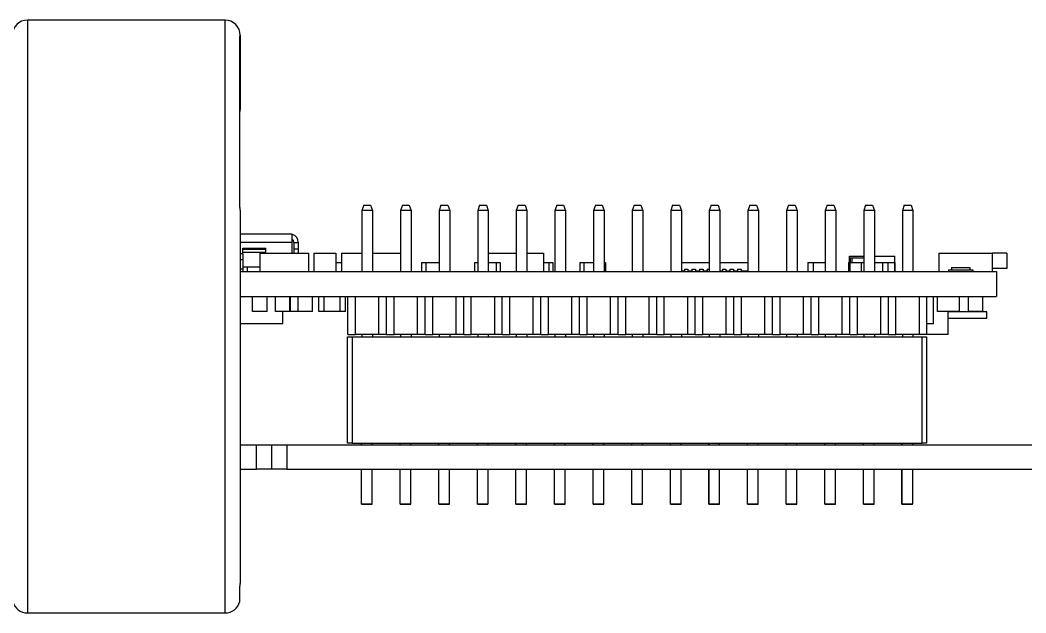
# Model space of a CAD drawing. Extents: x 0 to 11, y 0 to 8.5.
# Drawn here: x 2.005 to 2.873, y 2.932 to 3.444 of the extents above; entities that cross this region are included whole.
import ezdxf

# ---------------------------------------------------------------- set-up
doc = ezdxf.new("R2010")
doc.units = 0
doc.header["$LTSCALE"] = 0.5
doc.header["$MEASUREMENT"] = 0
doc.layers.add('TANGENT_LINES', color=7, linetype='CONTINUOUS')
doc.layers.add('VISIBLE', color=7, linetype='CONTINUOUS')

msp = doc.modelspace()

# ---------------------------------------------------------------- linework, layer by layer
at = {"layer": 'TANGENT_LINES'}
for p, q in [((2.011, 3.44393), (2.011, 2.93212)), ((2.1816, 2.93212), (2.1816, 3.44393)), ((2.19431, 3.36686), (2.19473, 3.36686)), ((2.23961, 3.25184), (2.19473, 3.25184)), ((2.19705, 3.24205), (2.19473, 3.24205)), ((2.19705, 3.2462), (2.21674, 3.2462)), ((2.19705, 3.23695), (2.19473, 3.23695)), ((2.72266, 3.23858), (2.72266, 3.23478)), ((2.19705, 3.22902), (2.19473, 3.22902)), ((2.63173, 3.22757), (2.63173, 3.22691)), ((2.20883, 3.05623), (2.20883, 3.07723)), ((2.23508, 3.07723), (2.23508, 3.05623))]:
    msp.add_line(p, q, dxfattribs=at)
msp.add_ellipse((2.1816, 2.95741), major_axis=(-0.01312, 0), ratio=0.949893, start_param=2.888912, end_param=3.141593, dxfattribs=at)
at = {"layer": 'VISIBLE'}
for p, q in [((2.1816, 3.44393), (2.011, 3.44393)), ((2.19431, 3.28317), (2.19431, 3.43036)), ((2.19473, 3.43081), (2.19473, 3.42759)), ((2.19473, 3.42759), (2.19473, 3.36686)), ((2.30138, 3.28412), (2.29974, 3.27962)), ((2.30138, 3.28412), (2.30727, 3.28412)), ((2.30727, 3.28412), (2.30891, 3.27962)), ((2.33472, 3.28412), (2.33308, 3.27962)), ((2.33472, 3.28412), (2.3406, 3.28412)), ((2.3406, 3.28412), (2.34224, 3.27962)), ((2.36805, 3.28412), (2.36641, 3.27962)), ((2.36805, 3.28412), (2.37394, 3.28412)), ((2.37394, 3.28412), (2.37558, 3.27962)), ((2.40138, 3.28412), (2.39974, 3.27962)), ((2.40138, 3.28412), (2.40727, 3.28412)), ((2.40727, 3.28412), (2.40891, 3.27962)), ((2.43472, 3.28412), (2.43308, 3.27962)), ((2.43472, 3.28412), (2.4406, 3.28412)), ((2.4406, 3.28412), (2.44224, 3.27962)), ((2.46805, 3.28412), (2.46641, 3.27962)), ((2.46805, 3.28412), (2.47394, 3.28412)), ((2.47394, 3.28412), (2.47558, 3.27962)), ((2.50138, 3.28412), (2.49974, 3.27962)), ((2.50138, 3.28412), (2.50727, 3.28412)), ((2.50727, 3.28412), (2.50891, 3.27962)), ((2.53472, 3.28412), (2.53308, 3.27962)), ((2.53472, 3.28412), (2.5406, 3.28412)), ((2.5406, 3.28412), (2.54224, 3.27962)), ((2.56805, 3.28412), (2.56641, 3.27962)), ((2.56805, 3.28412), (2.57394, 3.28412)), ((2.57394, 3.28412), (2.57558, 3.27962)), ((2.60138, 3.28412), (2.59974, 3.27962)), ((2.60138, 3.28412), (2.60727, 3.28412)), ((2.60727, 3.28412), (2.60891, 3.27962)), ((2.63472, 3.28412), (2.63308, 3.27962)), ((2.63472, 3.28412), (2.6406, 3.28412)), ((2.6406, 3.28412), (2.64224, 3.27962)), ((2.66805, 3.28412), (2.66641, 3.27962)), ((2.66805, 3.28412), (2.67394, 3.28412)), ((2.67394, 3.28412), (2.67558, 3.27962)), ((2.70138, 3.28412), (2.69974, 3.27962)), ((2.70138, 3.28412), (2.70727, 3.28412)), ((2.70727, 3.28412), (2.70891, 3.27962)), ((2.73472, 3.28412), (2.73308, 3.27962)), ((2.73472, 3.28412), (2.7406, 3.28412)), ((2.7406, 3.28412), (2.74224, 3.27962)), ((2.76805, 3.28412), (2.76641, 3.27962)), ((2.76805, 3.28412), (2.77394, 3.28412)), ((2.77394, 3.28412), (2.77558, 3.27962)), ((2.19473, 3.27989), (2.19473, 3.05548)), ((2.29974, 3.27962), (2.29974, 3.22691)), ((2.30891, 3.27962), (2.29974, 3.27962)), ((2.30891, 3.27962), (2.30891, 3.22691)), ((2.33308, 3.27962), (2.33308, 3.22691)), ((2.34224, 3.27962), (2.33308, 3.27962)), ((2.34224, 3.27962), (2.34224, 3.22691)), ((2.36641, 3.27962), (2.36641, 3.22691)), ((2.37558, 3.27962), (2.36641, 3.27962)), ((2.37558, 3.27962), (2.37558, 3.22691)), ((2.39974, 3.27962), (2.39974, 3.22691)), ((2.40891, 3.27962), (2.39974, 3.27962)), ((2.40891, 3.27962), (2.40891, 3.22691)), ((2.43308, 3.27962), (2.43308, 3.22691)), ((2.44224, 3.27962), (2.43308, 3.27962)), ((2.44224, 3.27962), (2.44224, 3.22691)), ((2.47558, 3.27962), (2.46641, 3.27962)), ((2.46641, 3.27962), (2.46641, 3.22691)), ((2.47558, 3.27962), (2.47558, 3.22691)), ((2.49974, 3.27962), (2.49974, 3.22691)), ((2.50891, 3.27962), (2.49974, 3.27962)), ((2.50891, 3.27962), (2.50891, 3.22691)), ((2.54224, 3.27962), (2.53308, 3.27962)), ((2.53308, 3.27962), (2.53308, 3.22691)), ((2.54224, 3.27962), (2.54224, 3.22691)), ((2.56641, 3.27962), (2.56641, 3.22691)), ((2.57558, 3.27962), (2.56641, 3.27962)), ((2.57558, 3.27962), (2.57558, 3.22691)), ((2.59974, 3.27962), (2.59974, 3.22691)), ((2.60891, 3.27962), (2.59974, 3.27962)), ((2.60891, 3.27962), (2.60891, 3.22691)), ((2.63308, 3.27962), (2.63308, 3.22691)), ((2.64224, 3.27962), (2.63308, 3.27962)), ((2.64224, 3.27962), (2.64224, 3.22691)), ((2.67558, 3.27962), (2.66641, 3.27962)), ((2.66641, 3.27962), (2.66641, 3.22691)), ((2.67558, 3.27962), (2.67558, 3.22691)), ((2.69974, 3.27962), (2.69974, 3.22691)), ((2.70891, 3.27962), (2.69974, 3.27962)), ((2.70891, 3.27962), (2.70891, 3.22691)), ((2.73308, 3.27962), (2.73308, 3.22691)), ((2.74224, 3.27962), (2.73308, 3.27962)), ((2.74224, 3.27962), (2.74224, 3.22691)), ((2.77558, 3.27962), (2.76641, 3.27962)), ((2.76641, 3.27962), (2.76641, 3.22691)), ((2.77558, 3.27962), (2.77558, 3.22691)), ((2.23961, 3.25906), (2.19473, 3.25906)), ((2.23961, 3.25184), (2.23961, 3.25906)), ((2.23961, 3.24266), (2.23961, 3.25184)), ((2.24092, 3.25184), (2.24092, 3.25215)), ((2.24092, 3.25184), (2.24486, 3.25184)), ((2.24092, 3.25184), (2.24092, 3.24659)), ((2.24486, 3.25215), (2.24486, 3.25184)), ((2.24486, 3.25184), (2.24486, 3.24659)), ((2.19705, 3.24205), (2.19705, 3.24692)), ((2.19705, 3.24692), (2.21674, 3.24692)), ((2.19705, 3.24358), (2.21674, 3.24358)), ((2.19705, 3.24205), (2.19705, 3.23695)), ((2.21166, 3.24266), (2.21166, 3.22691)), ((2.21166, 3.24266), (2.25366, 3.24266)), ((2.21674, 3.24266), (2.21674, 3.24692)), ((2.24092, 3.24659), (2.24486, 3.24659)), ((2.24092, 3.24659), (2.24092, 3.24266)), ((2.24486, 3.24659), (2.24486, 3.24266)), ((2.25366, 3.24266), (2.25366, 3.22691)), ((2.25815, 3.24266), (2.27717, 3.24266)), ((2.25815, 3.24266), (2.25815, 3.22691)), ((2.27717, 3.24266), (2.27717, 3.22691)), ((2.28215, 3.24266), (2.29974, 3.24266)), ((2.28215, 3.24266), (2.28215, 3.22691)), ((2.30891, 3.24266), (2.33308, 3.24266)), ((2.40891, 3.24266), (2.43308, 3.24266)), ((2.44224, 3.24266), (2.45657, 3.24266)), ((2.45657, 3.24266), (2.45657, 3.22691)), ((2.72064, 3.23478), (2.72064, 3.24003)), ((2.72064, 3.24003), (2.73308, 3.24003)), ((2.74224, 3.24003), (2.76001, 3.24003)), ((2.76001, 3.22757), (2.76001, 3.24003)), ((2.79803, 3.24266), (2.84396, 3.24266)), ((2.79803, 3.24266), (2.79803, 3.22691)), ((2.84396, 3.24266), (2.84396, 3.22691)), ((2.85649, 3.24266), (2.84396, 3.24266)), ((2.85649, 3.24266), (2.85649, 3.22953)), ((2.19705, 3.23695), (2.19705, 3.22902)), ((2.19705, 3.23085), (2.20099, 3.23085)), ((2.20099, 3.23085), (2.21166, 3.23085)), ((2.20099, 3.22691), (2.20099, 3.23085)), ((2.27717, 3.23478), (2.28215, 3.23478)), ((2.35135, 3.23478), (2.35135, 3.22691)), ((2.35135, 3.23478), (2.35488, 3.23478)), ((2.35488, 3.23478), (2.36641, 3.23478)), ((2.35488, 3.23478), (2.35488, 3.22691)), ((2.35488, 3.23478), (2.35488, 3.22691)), ((2.39685, 3.23478), (2.39685, 3.22691)), ((2.39685, 3.23478), (2.39974, 3.23478)), ((2.40891, 3.23478), (2.41561, 3.23478)), ((2.41561, 3.23478), (2.41914, 3.23478)), ((2.41561, 3.23478), (2.41561, 3.22691)), ((2.41561, 3.23478), (2.41561, 3.22691)), ((2.41914, 3.23478), (2.41914, 3.22691)), ((2.45657, 3.23478), (2.46111, 3.23478)), ((2.46111, 3.23478), (2.46111, 3.22691)), ((2.46111, 3.23478), (2.46464, 3.23478)), ((2.46111, 3.23478), (2.46111, 3.22691)), ((2.46464, 3.23478), (2.46464, 3.22691)), ((2.48785, 3.23478), (2.48785, 3.22691)), ((2.48785, 3.23478), (2.49138, 3.23478)), ((2.49138, 3.23478), (2.49138, 3.22691)), ((2.49138, 3.23478), (2.49974, 3.23478)), ((2.49138, 3.23478), (2.49138, 3.22691)), ((2.50891, 3.23478), (2.51014, 3.23478)), ((2.51014, 3.23478), (2.51014, 3.22691)), ((2.57558, 3.23478), (2.59974, 3.23478)), ((2.60891, 3.23478), (2.63308, 3.23478)), ((2.68493, 3.23478), (2.68493, 3.22691)), ((2.68493, 3.23478), (2.68952, 3.23478)), ((2.68952, 3.23478), (2.68952, 3.22691)), ((2.68952, 3.23478), (2.68952, 3.22691)), ((2.68952, 3.23478), (2.69974, 3.23478)), ((2.71983, 3.23478), (2.71983, 3.22691)), ((2.71983, 3.23478), (2.72116, 3.23478)), ((2.72116, 3.23478), (2.73084, 3.23478)), ((2.72116, 3.23478), (2.72116, 3.22691)), ((2.72149, 3.23858), (2.72149, 3.23478)), ((2.72149, 3.23858), (2.72266, 3.23858)), ((2.72266, 3.23858), (2.73308, 3.23858)), ((2.73084, 3.23478), (2.73084, 3.22691)), ((2.73084, 3.23478), (2.73308, 3.23478)), ((2.74224, 3.23478), (2.74922, 3.23478)), ((2.74922, 3.23478), (2.75381, 3.23478)), ((2.74922, 3.23478), (2.74922, 3.22691)), ((2.74922, 3.23478), (2.74922, 3.22691)), ((2.75381, 3.23478), (2.75381, 3.22691)), ((2.75381, 3.23478), (2.75989, 3.23478)), ((2.75989, 3.23478), (2.75989, 3.22691)), ((2.19473, 3.22691), (2.21166, 3.22691)), ((2.19705, 3.22902), (2.19705, 3.22691)), ((2.21166, 3.22691), (2.25366, 3.22691)), ((2.25366, 3.22691), (2.84766, 3.22691)), ((2.57558, 3.22757), (2.57819, 3.22757)), ((2.57819, 3.2289), (2.57819, 3.22757)), ((2.57819, 3.2289), (2.5812, 3.2289)), ((2.57819, 3.2289), (2.5812, 3.2289)), ((2.57819, 3.2289), (2.57819, 3.22691)), ((2.5812, 3.2289), (2.5812, 3.22757)), ((2.5812, 3.2289), (2.5812, 3.22691)), ((2.5812, 3.22757), (2.58475, 3.22757)), ((2.58475, 3.2289), (2.58475, 3.22757)), ((2.58475, 3.2289), (2.58777, 3.2289)), ((2.58475, 3.2289), (2.58777, 3.2289)), ((2.58475, 3.2289), (2.58475, 3.22691)), ((2.58777, 3.2289), (2.58777, 3.22757)), ((2.58777, 3.2289), (2.58777, 3.22691)), ((2.58777, 3.22757), (2.59131, 3.22757)), ((2.59131, 3.2289), (2.59131, 3.22757)), ((2.59131, 3.2289), (2.59433, 3.2289)), ((2.59131, 3.2289), (2.59433, 3.2289)), ((2.59131, 3.2289), (2.59131, 3.22691)), ((2.59433, 3.2289), (2.59433, 3.22757)), ((2.59433, 3.2289), (2.59433, 3.22691)), ((2.59433, 3.22757), (2.59787, 3.22757)), ((2.59787, 3.2289), (2.59787, 3.22757)), ((2.59787, 3.2289), (2.59974, 3.2289)), ((2.59787, 3.2289), (2.59974, 3.2289)), ((2.59787, 3.2289), (2.59787, 3.22691)), ((2.60891, 3.22757), (2.61099, 3.22757)), ((2.61099, 3.2289), (2.61099, 3.22757)), ((2.61099, 3.2289), (2.61401, 3.2289)), ((2.61099, 3.2289), (2.61099, 3.22691)), ((2.61099, 3.2289), (2.61401, 3.2289)), ((2.61401, 3.2289), (2.61401, 3.22757)), ((2.61401, 3.2289), (2.61401, 3.22691)), ((2.61401, 3.22757), (2.61756, 3.22757)), ((2.61756, 3.2289), (2.61756, 3.22757)), ((2.61756, 3.2289), (2.62057, 3.2289)), ((2.61756, 3.2289), (2.61756, 3.22691)), ((2.61756, 3.2289), (2.62057, 3.2289)), ((2.62057, 3.2289), (2.62057, 3.22757)), ((2.62057, 3.2289), (2.62057, 3.22691)), ((2.62057, 3.22757), (2.62412, 3.22757)), ((2.62412, 3.2289), (2.62714, 3.2289)), ((2.62412, 3.2289), (2.62412, 3.22757)), ((2.62412, 3.2289), (2.62412, 3.22691)), ((2.62412, 3.2289), (2.62714, 3.2289)), ((2.62714, 3.2289), (2.62714, 3.22757)), ((2.62714, 3.2289), (2.62714, 3.22691)), ((2.62714, 3.22757), (2.63308, 3.22757)), ((2.63022, 3.22757), (2.63022, 3.22691)), ((2.76001, 3.22757), (2.75989, 3.22757)), ((2.76001, 3.22757), (2.76001, 3.22691)), ((2.80616, 3.22822), (2.80616, 3.22691)), ((2.80616, 3.22822), (2.82716, 3.22822)), ((2.80879, 3.23019), (2.82454, 3.23019)), ((2.80879, 3.23019), (2.80879, 3.22822)), ((2.80879, 3.22822), (2.82454, 3.22822)), ((2.82454, 3.23019), (2.82454, 3.22822)), ((2.82716, 3.22822), (2.82716, 3.22691)), ((2.85649, 3.22953), (2.84396, 3.22953)), ((2.84766, 3.22691), (2.84766, 3.20538)), ((2.19473, 3.20538), (2.84766, 3.20538)), ((2.20543, 3.19226), (2.20543, 3.20538)), ((2.21789, 3.19226), (2.21789, 3.20538)), ((2.2251, 3.19226), (2.2251, 3.20538)), ((2.23756, 3.19226), (2.23756, 3.20538)), ((2.23809, 3.19226), (2.23809, 3.20538)), ((2.24477, 3.19226), (2.24477, 3.20538)), ((2.25722, 3.19226), (2.25722, 3.20538)), ((2.26251, 3.19226), (2.26251, 3.20538)), ((2.2671, 3.19226), (2.2671, 3.20538)), ((2.2671, 3.19226), (2.2671, 3.20538)), ((2.28088, 3.19226), (2.28088, 3.20538)), ((2.28088, 3.19226), (2.28088, 3.20538)), ((2.28548, 3.19226), (2.28548, 3.20538)), ((2.28766, 3.17258), (2.28766, 3.20538)), ((2.29422, 3.17258), (2.29422, 3.20538)), ((2.31443, 3.17258), (2.31443, 3.20538)), ((2.32099, 3.17258), (2.32099, 3.20538)), ((2.32756, 3.17258), (2.32756, 3.20538)), ((2.34777, 3.17258), (2.34777, 3.20538)), ((2.35433, 3.17258), (2.35433, 3.20538)), ((2.36089, 3.17258), (2.36089, 3.20538)), ((2.3811, 3.17258), (2.3811, 3.20538)), ((2.38766, 3.17258), (2.38766, 3.20538)), ((2.39422, 3.17258), (2.39422, 3.20538)), ((2.41443, 3.17258), (2.41443, 3.20538)), ((2.42099, 3.17258), (2.42099, 3.20538)), ((2.42756, 3.17258), (2.42756, 3.20538)), ((2.44777, 3.17258), (2.44777, 3.20538)), ((2.45433, 3.17258), (2.45433, 3.20538)), ((2.46089, 3.17258), (2.46089, 3.20538)), ((2.4811, 3.17258), (2.4811, 3.20538)), ((2.48766, 3.17258), (2.48766, 3.20538)), ((2.49422, 3.17258), (2.49422, 3.20538)), ((2.51443, 3.17258), (2.51443, 3.20538)), ((2.52099, 3.17258), (2.52099, 3.20538)), ((2.52756, 3.17258), (2.52756, 3.20538)), ((2.54777, 3.17258), (2.54777, 3.20538)), ((2.55433, 3.17258), (2.55433, 3.20538)), ((2.56089, 3.17258), (2.56089, 3.20538)), ((2.5811, 3.17258), (2.5811, 3.20538)), ((2.58766, 3.17258), (2.58766, 3.20538)), ((2.59422, 3.17258), (2.59422, 3.20538)), ((2.61443, 3.17258), (2.61443, 3.20538)), ((2.62099, 3.17258), (2.62099, 3.20538)), ((2.62756, 3.17258), (2.62756, 3.20538)), ((2.64777, 3.17258), (2.64777, 3.20538)), ((2.65433, 3.17258), (2.65433, 3.20538)), ((2.66089, 3.17258), (2.66089, 3.20538)), ((2.6811, 3.17258), (2.6811, 3.20538)), ((2.68766, 3.17258), (2.68766, 3.20538)), ((2.69422, 3.17258), (2.69422, 3.20538)), ((2.71443, 3.17258), (2.71443, 3.20538)), ((2.72099, 3.17258), (2.72099, 3.20538)), ((2.72756, 3.17258), (2.72756, 3.20538)), ((2.74777, 3.17258), (2.74777, 3.20538)), ((2.75433, 3.17258), (2.75433, 3.20538)), ((2.76089, 3.17258), (2.76089, 3.20538)), ((2.7811, 3.17258), (2.7811, 3.20538)), ((2.78766, 3.17258), (2.78766, 3.20538)), ((2.7933, 3.18176), (2.7933, 3.20538)), ((2.79663, 3.19226), (2.79663, 3.20538)), ((2.8158, 3.19226), (2.8158, 3.20538)), ((2.82343, 3.19226), (2.82343, 3.20538)), ((2.82343, 3.19226), (2.82343, 3.20538)), ((2.83589, 3.19226), (2.83589, 3.20538)), ((2.21789, 3.19226), (2.20543, 3.19226)), ((2.23756, 3.19226), (2.2251, 3.19226)), ((2.23135, 3.18176), (2.23135, 3.19226)), ((2.24477, 3.19226), (2.23809, 3.19226)), ((2.25722, 3.19226), (2.24477, 3.19226)), ((2.2671, 3.19226), (2.26251, 3.19226)), ((2.28088, 3.19226), (2.2671, 3.19226)), ((2.28548, 3.19226), (2.28088, 3.19226)), ((2.8158, 3.19226), (2.79663, 3.19226)), ((2.80599, 3.17258), (2.80599, 3.19226)), ((2.83933, 3.19191), (2.80599, 3.19191)), ((2.83589, 3.19226), (2.82343, 3.19226)), ((2.83933, 3.18658), (2.83933, 3.19191)), ((2.23135, 3.18176), (2.19473, 3.18176)), ((2.7933, 3.18176), (2.78766, 3.18176)), ((2.80599, 3.18658), (2.83933, 3.18658)), ((2.28737, 3.17041), (2.2874, 3.17041)), ((2.28737, 3.07855), (2.28737, 3.17041)), ((2.2874, 3.17051), (2.29134, 3.17051)), ((2.2874, 3.07865), (2.2874, 3.17051)), ((2.28766, 3.17258), (2.29422, 3.17258)), ((2.29134, 3.17051), (2.78347, 3.17051)), ((2.29134, 3.17051), (2.29134, 3.07865)), ((2.31443, 3.17258), (2.29422, 3.17258)), ((2.29974, 3.17258), (2.29974, 3.17051)), ((2.30891, 3.17258), (2.30891, 3.17051)), ((2.32099, 3.17258), (2.31443, 3.17258)), ((2.32099, 3.17258), (2.32756, 3.17258)), ((2.34777, 3.17258), (2.32756, 3.17258)), ((2.33308, 3.17258), (2.33308, 3.17051)), ((2.34224, 3.17258), (2.34224, 3.17051)), ((2.35433, 3.17258), (2.34777, 3.17258)), ((2.35433, 3.17258), (2.36089, 3.17258)), ((2.3811, 3.17258), (2.36089, 3.17258)), ((2.36641, 3.17258), (2.36641, 3.17051)), ((2.37558, 3.17258), (2.37558, 3.17051)), ((2.38766, 3.17258), (2.3811, 3.17258)), ((2.38766, 3.17258), (2.39422, 3.17258)), ((2.41443, 3.17258), (2.39422, 3.17258)), ((2.39974, 3.17258), (2.39974, 3.17051)), ((2.40891, 3.17258), (2.40891, 3.17051)), ((2.42099, 3.17258), (2.41443, 3.17258)), ((2.42099, 3.17258), (2.42756, 3.17258)), ((2.44777, 3.17258), (2.42756, 3.17258)), ((2.43308, 3.17258), (2.43308, 3.17051)), ((2.44224, 3.17258), (2.44224, 3.17051)), ((2.45433, 3.17258), (2.44777, 3.17258)), ((2.45433, 3.17258), (2.46089, 3.17258)), ((2.4811, 3.17258), (2.46089, 3.17258)), ((2.46641, 3.17258), (2.46641, 3.17051)), ((2.47558, 3.17258), (2.47558, 3.17051)), ((2.48766, 3.17258), (2.4811, 3.17258)), ((2.48766, 3.17258), (2.49422, 3.17258)), ((2.51443, 3.17258), (2.49422, 3.17258)), ((2.49974, 3.17258), (2.49974, 3.17051)), ((2.50891, 3.17258), (2.50891, 3.17051)), ((2.52099, 3.17258), (2.51443, 3.17258)), ((2.52099, 3.17258), (2.52756, 3.17258)), ((2.54777, 3.17258), (2.52756, 3.17258)), ((2.53308, 3.17258), (2.53308, 3.17051)), ((2.54224, 3.17258), (2.54224, 3.17051)), ((2.55433, 3.17258), (2.54777, 3.17258)), ((2.55433, 3.17258), (2.56089, 3.17258)), ((2.5811, 3.17258), (2.56089, 3.17258)), ((2.56641, 3.17258), (2.56641, 3.17051)), ((2.57558, 3.17258), (2.57558, 3.17051)), ((2.58766, 3.17258), (2.5811, 3.17258)), ((2.58766, 3.17258), (2.59422, 3.17258)), ((2.61443, 3.17258), (2.59422, 3.17258)), ((2.59974, 3.17258), (2.59974, 3.17051)), ((2.60891, 3.17258), (2.60891, 3.17051)), ((2.62099, 3.17258), (2.61443, 3.17258)), ((2.62099, 3.17258), (2.62756, 3.17258)), ((2.64777, 3.17258), (2.62756, 3.17258)), ((2.63308, 3.17258), (2.63308, 3.17051)), ((2.64224, 3.17258), (2.64224, 3.17051)), ((2.65433, 3.17258), (2.64777, 3.17258)), ((2.65433, 3.17258), (2.66089, 3.17258)), ((2.6811, 3.17258), (2.66089, 3.17258)), ((2.66641, 3.17258), (2.66641, 3.17051)), ((2.67558, 3.17258), (2.67558, 3.17051)), ((2.68766, 3.17258), (2.6811, 3.17258)), ((2.68766, 3.17258), (2.69422, 3.17258)), ((2.71443, 3.17258), (2.69422, 3.17258)), ((2.69974, 3.17258), (2.69974, 3.17051)), ((2.70891, 3.17258), (2.70891, 3.17051)), ((2.72099, 3.17258), (2.71443, 3.17258)), ((2.72099, 3.17258), (2.72756, 3.17258)), ((2.74777, 3.17258), (2.72756, 3.17258)), ((2.73308, 3.17258), (2.73308, 3.17051)), ((2.74224, 3.17258), (2.74224, 3.17051)), ((2.75433, 3.17258), (2.74777, 3.17258)), ((2.75433, 3.17258), (2.76089, 3.17258)), ((2.7811, 3.17258), (2.76089, 3.17258)), ((2.76641, 3.17258), (2.76641, 3.17051)), ((2.77558, 3.17258), (2.77558, 3.17051)), ((2.78766, 3.17258), (2.7811, 3.17258)), ((2.78347, 3.17051), (2.7874, 3.17051)), ((2.78347, 3.07865), (2.78347, 3.17051)), ((2.7874, 3.17051), (2.7874, 3.07865)), ((2.80599, 3.17258), (2.78766, 3.17258)), ((2.19473, 3.07723), (2.20883, 3.07723)), ((2.20883, 3.07723), (2.22196, 3.07723)), ((2.22196, 3.05623), (2.22196, 3.07723)), ((2.22196, 3.07723), (2.23508, 3.07723)), ((2.23508, 3.07723), (4.96474, 3.07723)), ((2.29131, 3.07855), (2.28737, 3.07855)), ((2.29134, 3.07865), (2.2874, 3.07865)), ((2.29131, 3.07865), (2.29131, 3.07855)), ((2.29131, 3.07855), (2.29948, 3.07855)), ((2.29134, 3.07865), (2.78347, 3.07865)), ((2.29945, 3.07723), (2.29945, 3.07855)), ((2.29948, 3.07723), (2.29948, 3.07865)), ((2.30866, 3.07723), (2.30866, 3.07865)), ((2.30866, 3.07855), (2.33281, 3.07855)), ((2.33278, 3.07723), (2.33278, 3.07855)), ((2.33281, 3.07723), (2.33281, 3.07865)), ((2.342, 3.07723), (2.342, 3.07865)), ((2.342, 3.07855), (2.36614, 3.07855)), ((2.36611, 3.07723), (2.36611, 3.07855)), ((2.36614, 3.07723), (2.36614, 3.07865)), ((2.37533, 3.07723), (2.37533, 3.07865)), ((2.37533, 3.07855), (2.39948, 3.07855)), ((2.39945, 3.07723), (2.39945, 3.07855)), ((2.39948, 3.07723), (2.39948, 3.07865)), ((2.40866, 3.07723), (2.40866, 3.07865)), ((2.40866, 3.07855), (2.43281, 3.07855)), ((2.43278, 3.07723), (2.43278, 3.07855)), ((2.43281, 3.07723), (2.43281, 3.07865)), ((2.442, 3.07723), (2.442, 3.07865)), ((2.442, 3.07855), (2.46614, 3.07855)), ((2.46611, 3.07723), (2.46611, 3.07855)), ((2.46614, 3.07723), (2.46614, 3.07865)), ((2.47533, 3.07723), (2.47533, 3.07865)), ((2.47533, 3.07855), (2.49948, 3.07855)), ((2.49945, 3.07723), (2.49945, 3.07855)), ((2.49948, 3.07723), (2.49948, 3.07865)), ((2.50866, 3.07723), (2.50866, 3.07865)), ((2.50866, 3.07855), (2.53281, 3.07855)), ((2.53278, 3.07723), (2.53278, 3.07855)), ((2.53281, 3.07723), (2.53281, 3.07865)), ((2.542, 3.07723), (2.542, 3.07865)), ((2.542, 3.07855), (2.56614, 3.07855)), ((2.56611, 3.07723), (2.56611, 3.07855)), ((2.56614, 3.07723), (2.56614, 3.07865)), ((2.57533, 3.07723), (2.57533, 3.07865)), ((2.57533, 3.07855), (2.59948, 3.07855)), ((2.59945, 3.07723), (2.59945, 3.07855)), ((2.59948, 3.07723), (2.59948, 3.07865)), ((2.60866, 3.07723), (2.60866, 3.07865)), ((2.60866, 3.07855), (2.63281, 3.07855)), ((2.63278, 3.07723), (2.63278, 3.07855)), ((2.63281, 3.07723), (2.63281, 3.07865)), ((2.642, 3.07723), (2.642, 3.07865)), ((2.642, 3.07855), (2.66614, 3.07855)), ((2.66611, 3.07723), (2.66611, 3.07855)), ((2.66614, 3.07723), (2.66614, 3.07865)), ((2.67533, 3.07723), (2.67533, 3.07865)), ((2.67533, 3.07855), (2.69948, 3.07855)), ((2.69945, 3.07723), (2.69945, 3.07855)), ((2.69948, 3.07723), (2.69948, 3.07865)), ((2.70866, 3.07723), (2.70866, 3.07865)), ((2.70866, 3.07855), (2.73281, 3.07855)), ((2.73278, 3.07723), (2.73278, 3.07855)), ((2.73281, 3.07723), (2.73281, 3.07865)), ((2.742, 3.07723), (2.742, 3.07865)), ((2.742, 3.07855), (2.76614, 3.07855)), ((2.76611, 3.07723), (2.76611, 3.07855)), ((2.76614, 3.07723), (2.76614, 3.07865)), ((2.77533, 3.07723), (2.77533, 3.07865)), ((2.77533, 3.07855), (2.78344, 3.07855)), ((2.78344, 3.07855), (2.78344, 3.07865)), ((2.78737, 3.07855), (2.78344, 3.07855)), ((2.7874, 3.07865), (2.78347, 3.07865)), ((2.78737, 3.07865), (2.78737, 3.07855)), ((2.19473, 3.05548), (2.19467, 3.05325)), ((2.19467, 3.05325), (2.19473, 3.05325)), ((2.19473, 3.05623), (2.20883, 3.05623)), ((2.19473, 3.05325), (2.19473, 2.95741)), ((2.22196, 3.05623), (2.20883, 3.05623)), ((2.23508, 3.05623), (2.22196, 3.05623)), ((2.23508, 3.05623), (4.96474, 3.05623)), ((2.29945, 3.02606), (2.29945, 3.05623)), ((2.29948, 3.02616), (2.29948, 3.05623)), ((2.30866, 3.02616), (2.30866, 3.05623)), ((2.33278, 3.02606), (2.33278, 3.05623)), ((2.33281, 3.02616), (2.33281, 3.05623)), ((2.342, 3.02616), (2.342, 3.05623)), ((2.36611, 3.02606), (2.36611, 3.05623)), ((2.36614, 3.02616), (2.36614, 3.05623)), ((2.37533, 3.02616), (2.37533, 3.05623)), ((2.39945, 3.02606), (2.39945, 3.05623)), ((2.39948, 3.02616), (2.39948, 3.05623)), ((2.40866, 3.02616), (2.40866, 3.05623)), ((2.43278, 3.02606), (2.43278, 3.05623)), ((2.43281, 3.02616), (2.43281, 3.05623)), ((2.442, 3.02616), (2.442, 3.05623)), ((2.46611, 3.02606), (2.46611, 3.05623)), ((2.46614, 3.02616), (2.46614, 3.05623)), ((2.47533, 3.02616), (2.47533, 3.05623)), ((2.49945, 3.02606), (2.49945, 3.05623)), ((2.49948, 3.02616), (2.49948, 3.05623)), ((2.50866, 3.02616), (2.50866, 3.05623)), ((2.53278, 3.02606), (2.53278, 3.05623)), ((2.53281, 3.02616), (2.53281, 3.05623)), ((2.542, 3.02616), (2.542, 3.05623)), ((2.56611, 3.02606), (2.56611, 3.05623)), ((2.56614, 3.02616), (2.56614, 3.05623)), ((2.57533, 3.02616), (2.57533, 3.05623)), ((2.59945, 3.02606), (2.59945, 3.05623)), ((2.59948, 3.02616), (2.59948, 3.05623)), ((2.60866, 3.02616), (2.60866, 3.05623)), ((2.63278, 3.02606), (2.63278, 3.05623)), ((2.63281, 3.02616), (2.63281, 3.05623)), ((2.642, 3.02616), (2.642, 3.05623)), ((2.66611, 3.02606), (2.66611, 3.05623)), ((2.66614, 3.02616), (2.66614, 3.05623)), ((2.67533, 3.02616), (2.67533, 3.05623)), ((2.69945, 3.02606), (2.69945, 3.05623)), ((2.69948, 3.02616), (2.69948, 3.05623)), ((2.70866, 3.02616), (2.70866, 3.05623)), ((2.73278, 3.02606), (2.73278, 3.05623)), ((2.73281, 3.02616), (2.73281, 3.05623)), ((2.742, 3.02616), (2.742, 3.05623)), ((2.76611, 3.02606), (2.76611, 3.05623)), ((2.76614, 3.02616), (2.76614, 3.05623)), ((2.77533, 3.02616), (2.77533, 3.05623)), ((2.29945, 3.02606), (2.30863, 3.02606)), ((2.29948, 3.02616), (2.30866, 3.02616)), ((2.30863, 3.02606), (2.30863, 3.02616)), ((2.33278, 3.02606), (2.34197, 3.02606)), ((2.33281, 3.02616), (2.342, 3.02616)), ((2.34197, 3.02606), (2.34197, 3.02616)), ((2.36611, 3.02606), (2.3753, 3.02606)), ((2.36614, 3.02616), (2.37533, 3.02616)), ((2.3753, 3.02606), (2.3753, 3.02616)), ((2.39945, 3.02606), (2.40863, 3.02606)), ((2.39948, 3.02616), (2.40866, 3.02616)), ((2.40863, 3.02606), (2.40863, 3.02616)), ((2.43278, 3.02606), (2.44197, 3.02606)), ((2.43281, 3.02616), (2.442, 3.02616)), ((2.44197, 3.02606), (2.44197, 3.02616)), ((2.46611, 3.02606), (2.4753, 3.02606)), ((2.46614, 3.02616), (2.47533, 3.02616)), ((2.4753, 3.02606), (2.4753, 3.02616)), ((2.49945, 3.02606), (2.50863, 3.02606)), ((2.49948, 3.02616), (2.50866, 3.02616)), ((2.50863, 3.02606), (2.50863, 3.02616)), ((2.53278, 3.02606), (2.54197, 3.02606)), ((2.53281, 3.02616), (2.542, 3.02616)), ((2.54197, 3.02606), (2.54197, 3.02616)), ((2.56611, 3.02606), (2.5753, 3.02606)), ((2.56614, 3.02616), (2.57533, 3.02616)), ((2.5753, 3.02606), (2.5753, 3.02616)), ((2.59945, 3.02606), (2.60863, 3.02606)), ((2.59948, 3.02616), (2.60866, 3.02616)), ((2.60863, 3.02606), (2.60863, 3.02616)), ((2.63278, 3.02606), (2.64197, 3.02606)), ((2.63281, 3.02616), (2.642, 3.02616)), ((2.64197, 3.02606), (2.64197, 3.02616)), ((2.66611, 3.02606), (2.6753, 3.02606)), ((2.66614, 3.02616), (2.67533, 3.02616)), ((2.6753, 3.02606), (2.6753, 3.02616)), ((2.69945, 3.02606), (2.70863, 3.02606)), ((2.69948, 3.02616), (2.70866, 3.02616)), ((2.70863, 3.02606), (2.70863, 3.02616)), ((2.73278, 3.02606), (2.74197, 3.02606)), ((2.73281, 3.02616), (2.742, 3.02616)), ((2.74197, 3.02606), (2.74197, 3.02616)), ((2.76611, 3.02606), (2.7753, 3.02606)), ((2.76614, 3.02616), (2.77533, 3.02616)), ((2.7753, 3.02606), (2.7753, 3.02616)), ((2.19431, 2.94196), (2.19431, 2.95429)), ((2.011, 2.93212), (2.1816, 2.93212))]:
    msp.add_line(p, q, dxfattribs=at)
for centre, radius, start, end in [((2.011, 3.43081), 0.01312, 90, 180), ((2.1816, 3.43081), 0.01312, 0, 90), ((2.1816, 3.36686), 0.01312, 345.52249, 0), ((2.1816, 3.27989), 0.01312, 0, 14.47751), ((2.23794, 3.25215), 0.00692, 0, 76.05522), ((2.23794, 3.25215), 0.00298, 0, 55.98075), ((2.1816, 2.95741), 0.01312, 345.33173, 0), ((2.011, 2.94524), 0.01312, 194.47751, 270), ((2.1816, 2.94524), 0.01312, 270, 345.52249)]:
    msp.add_arc(centre, radius, start, end, dxfattribs=at)
msp.add_open_spline([(2.19431, 3.43036), (2.19451, 3.42912), (2.19474, 3.4277), (2.19473, 3.4276), (2.19473, 3.42759)], degree=3, knots=[0, 0, 0, 0, 0.876965, 1, 1, 1, 1], dxfattribs=at)

doc.saveas('drawing.dxf')
